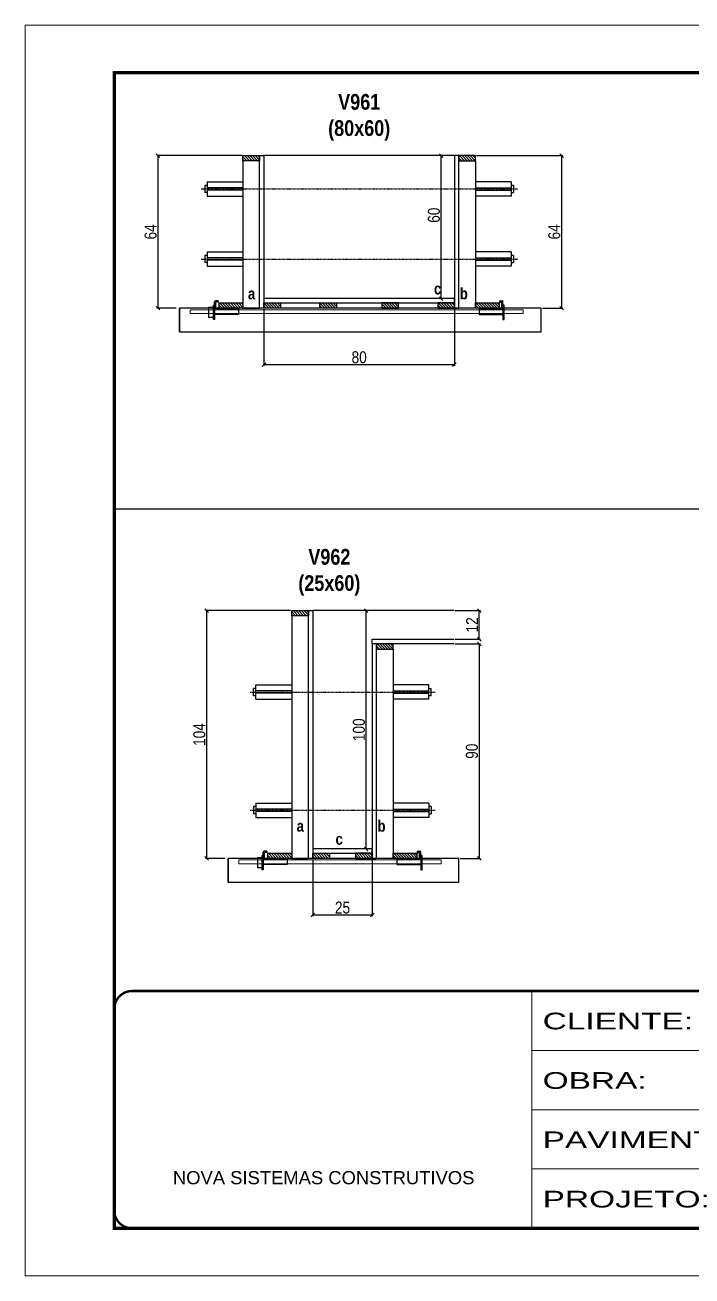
# Model space of a CAD drawing. Extents: x 3309 to 9563, y -2522 to 14608.
# Drawn here: x 6493 to 7053, y 5518 to 6568 of the extents above; entities that cross this region are included whole.
import ezdxf

# ---------------------------------------------------------------- set-up
doc = ezdxf.new("R2010")
doc.units = 0
for name, pattern in [('CONTINUO', [0]), ('DASHED', [0.75, 0.5, -0.25]), ('HIDDEN', [0.375, 0.25, -0.125])]:
    doc.linetypes.add(name, pattern=pattern)
for name, color, linetype in [('barrote', 251, 'Continuous'), ('COTA', 241, 'Continuous'), ('detalhes', 4, 'Continuous'), ('NOMENCLATURA', 7, 'Continuous'), ('Painéis', 200, 'Continuous'), ('presilha', 1, 'Continuous'), ('SARR_2.2x10', 60, 'Continuous'), ('SARR_2.2x7', 40, 'Continuous'), ('SARR_3.5x7', 81, 'Continuous'), ('TENSOR', 3, 'Continuous')]:
    doc.layers.add(name, color=color, linetype=linetype)
for name, color, linetype, lineweight in [('CONCRETO', 251, 'Continuous', 25), ('Folhas', 255, 'Continuous', 9), ('SARRAFO DE PRESSAO', 251, 'DASHED', 9), ('SCO-___-LAJ', 2, 'Continuous', 0)]:
    doc.layers.add(name, color=color, linetype=linetype, lineweight=lineweight)
doc.styles.add('ARIAL', font='arial.ttf')
doc.styles.add('COTA TECNICA 2X', font='techl___.ttf', dxfattribs={"height": 10})
doc.styles.add('TECNICA', font='techb___.ttf', dxfattribs={"height": 10})
doc.styles.add('Tecnologia', font='')
doc.styles.get('Tecnologia').set_extended_font_data('Forgotten Futurist')
doc.dimstyles.new('SECAO', dxfattribs={"dimscale": 0.333333, "dimtxt": 5, "dimasz": 9, "dimexe": 3, "dimexo": 3, "dimgap": 3, "dimtad": 1, "dimdec": 1, "dimlfac": 0.5, "dimzin": 12, "dimdsep": 46, "dimtxsty": 'COTA TECNICA 2X', "dimblk1": 'OBLIQUE', "dimblk2": 'OBLIQUE', "dimsah": 1, "dimcen": 0.9, "dimclrd": 4, "dimclre": 4, "dimclrt": 240, "dimadec": 1, "dimazin": 3, "dimtfac": 1, "dimtdec": 1, "dimtmove": 0, "dimatfit": 3, "dimfxl": 1, "dimtolj": 1, "dimtzin": 12, "dimarcsym": 0})
pattern_1 = [(135, (39975.9777, -117181.9448), (-1.122532015, -1.122532015), [])]

# ---------------------------------------------------------------- blocks, each defined once
blk = doc.blocks.new('9999999999')
at = {"color": 30, "linetype": 'CONTINUO'}
for p, q in [((98564.6, 34230.2), (98564.6, 34429.4)), ((98564.6, 34379.6), (99584, 34379.6)), ((98564.6, 34329.8), (99488, 34329.8)), ((98564.6, 34280), (99488, 34280))]:
    blk.add_line(p, q, dxfattribs=at)
at = {"color": 30, "linetype": 'CONTINUO', "const_width": 2}
blk.add_lwpolyline([(99584, 34230.2), (99584, 34414.4, 0.414214), (99569, 34429.4), (98229, 34429.4, 0.414214), (98214, 34414.4), (98214, 34245.2, 0.414214), (98229, 34230.2), (99584, 34230.2)], format="xyb", dxfattribs=at)
at = {"layer": 'Folhas'}
blk.add_lwpolyline([(98139, 34190.2), (99624, 34190.2), (99624, 35240.2), (98139, 35240.2)], close=True, dxfattribs=at)
at = {"layer": 'Folhas', "color": 30, "const_width": 3}
blk.add_lwpolyline([(98214, 34230.2), (99584, 34230.2), (99584, 35200.2), (98214, 35200.2)], close=True, dxfattribs=at)
at = {"color": 7, "linetype": 'Continuous', "ltscale": 5, "style": 'ARIAL'}
blk.add_text('NOVA SISTEMAS CONSTRUTIVOS', height=11.059, dxfattribs=at).set_placement((98263.2, 34267.2))
at = {"layer": 'Folhas', "color": 7, "style": 'Tecnologia', "width": 1.5}
for s, p in [('CLIENTE:', (98573.7, 34397.2)), ('OBRA:', (98573.7, 34347.3)), ('PAVIMENTO:', (98573.7, 34297.5)), ('PROJETO:', (98573.7, 34247.7))]:
    blk.add_text(s, height=14, dxfattribs=at).set_placement(p)
blk = doc.blocks.new('PRESILHA METÁLICA 1')
at = {"layer": 'presilha'}
for p, q in [((7.5, 10.6), (7.5, 19.9)), ((12, 21), (8.6, 21)), ((9, 11.6), (9, 18.9)), ((12, 19.5), (9.6, 19.5)), ((12, 21), (12, 19.5)), ((0, 13), (6, 13)), ((0, 13), (0, 0)), ((6, 0), (0, 0)), ((6, 15.5), (7.5, 15.5)), ((6, -2.5), (6, 15.5)), ((6, 13), (6, 0)), ((7.5, 15.5), (7.5, -2.5)), ((37.5, 4.1), (7.5, 4.1)), ((37.5, 11), (9.6, 11)), ((37.5, 11), (37.5, 4.1)), ((7.5, -2.5), (6, -2.5))]:
    blk.add_line(p, q, dxfattribs=at)
for centre, radius, start, end in [((8.6, 19.9), 1.14, 90, 180), ((9.6, 18.9), 0.57, 90, 180), ((9.6, 11.6), 0.57, 180, 270)]:
    blk.add_arc(centre, radius, start, end, dxfattribs=at)
blk = doc.blocks.new('PRESILHA METÁLICA 2')
at = {"layer": 'presilha'}
for p, q in [((-5.2, 23.5), (-5.2, 22)), ((-5.2, 23.5), (-1.9, 23.5)), ((-5.2, 22), (-2.8, 22)), ((-2.2, 14.1), (-2.2, 21.4)), ((0.8, 18), (-0.8, 18)), ((-0.8, 18), (-0.8, 0)), ((-0.8, 14.6), (-0.8, 22.4)), ((0.8, 0), (0.8, 18)), ((-30.8, 13.5), (-30.8, 6.6)), ((-30.8, 13.5), (-2.8, 13.5)), ((-30.8, 6.6), (-0.8, 6.6)), ((-0.8, 0), (0.8, 0))]:
    blk.add_line(p, q, dxfattribs=at)
for centre, radius, start, end in [((-2.8, 21.4), 0.57, 0, 90), ((-1.9, 22.4), 1.14, 0, 90), ((-2.8, 14.1), 0.57, 270, 0)]:
    blk.add_arc(centre, radius, start, end, dxfattribs=at)
blk = doc.blocks.new('_Oblique')
at = {"color": 0, "linetype": 'ByBlock', "lineweight": -2}
blk.add_line((-0.5, -0.5), (0.5, 0.5), dxfattribs=at)
blk = doc.blocks.new('*D2373')
at = {"layer": 'COTA', "color": 4, "lineweight": -2, "transparency": 16777216}
for p, q in [((6674.9, 6458.2), (6603.5, 6458.2)), ((6604.5, 6458.2), (6604.5, 6330.2)), ((6619.7, 6330.2), (6603.5, 6330.2))]:
    blk.add_line(p, q, dxfattribs=at)
at = {"layer": 'Defpoints', "color": 0, "transparency": 16777216}
for p in [(6675.9, 6458.2), (6604.5, 6330.2), (6620.7, 6330.2)]:
    blk.add_point(p, dxfattribs=at)
at = {"layer": 'COTA', "color": 4, "lineweight": -2, "transparency": 16777216, "xscale": 3, "yscale": 3, "zscale": 3}
for p, rotation in [((6604.5, 6458.2), 90), ((6604.5, 6330.2), 270)]:
    blk.add_blockref('_Oblique', p, dxfattribs=dict(at, rotation=rotation))
at = {"layer": 'COTA', "color": 240, "transparency": 16777216, "insert": (6598.4, 6394.2), "char_height": 10, "attachment_point": 5, "rotation": 90, "style": 'COTA TECNICA 2X'}
blk.add_mtext('\\A1;64', dxfattribs=at)
blk = doc.blocks.new('*D2374')
at = {"layer": 'COTA', "color": 4, "lineweight": -2, "transparency": 16777216}
for p, q in [((6872.1, 6458.2), (6944.5, 6458.2)), ((6943.5, 6458.2), (6943.5, 6330.2)), ((6927.4, 6330.2), (6944.5, 6330.2))]:
    blk.add_line(p, q, dxfattribs=at)
at = {"layer": 'Defpoints', "color": 0, "transparency": 16777216}
for p in [(6871.1, 6458.2), (6926.4, 6330.2), (6943.5, 6330.2)]:
    blk.add_point(p, dxfattribs=at)
at = {"layer": 'COTA', "color": 4, "lineweight": -2, "transparency": 16777216, "xscale": 3, "yscale": 3, "zscale": 3}
for p, rotation in [((6943.5, 6458.2), 90), ((6943.5, 6330.2), 270)]:
    blk.add_blockref('_Oblique', p, dxfattribs=dict(at, rotation=rotation))
at = {"layer": 'COTA', "color": 240, "transparency": 16777216, "insert": (6937.4, 6394.2), "char_height": 10, "attachment_point": 5, "rotation": 90, "style": 'COTA TECNICA 2X'}
blk.add_mtext('\\A1;64', dxfattribs=at)
blk = doc.blocks.new('*D2375')
at = {"layer": 'COTA', "color": 4, "lineweight": -2, "transparency": 16777216}
for p, q in [((6852.5, 6458.2), (6841.4, 6458.2)), ((6842.4, 6338.2), (6842.4, 6458.2)), ((6852.5, 6338.2), (6841.4, 6338.2))]:
    blk.add_line(p, q, dxfattribs=at)
at = {"layer": 'Defpoints', "color": 0, "transparency": 16777216}
for p in [(6842.4, 6458.2), (6853.5, 6458.2), (6853.5, 6338.2)]:
    blk.add_point(p, dxfattribs=at)
at = {"layer": 'COTA', "color": 4, "lineweight": -2, "transparency": 16777216, "xscale": 3, "yscale": 3, "zscale": 3}
for p, rotation in [((6842.4, 6458.2), 90), ((6842.4, 6338.2), 270)]:
    blk.add_blockref('_Oblique', p, dxfattribs=dict(at, rotation=rotation))
at = {"layer": 'COTA', "color": 240, "transparency": 16777216, "insert": (6836.3, 6408.2), "char_height": 10, "attachment_point": 5, "rotation": 90, "style": 'COTA TECNICA 2X'}
blk.add_mtext('\\A1;60', dxfattribs=at)
blk = doc.blocks.new('*D2376')
at = {"layer": 'COTA', "color": 4, "lineweight": -2, "transparency": 16777216}
for p, q in [((6693.5, 6329.2), (6693.5, 6281.8)), ((6853.5, 6329.2), (6853.5, 6281.8)), ((6693.5, 6282.8), (6853.5, 6282.8))]:
    blk.add_line(p, q, dxfattribs=at)
at = {"layer": 'Defpoints', "color": 0, "transparency": 16777216}
for p in [(6693.5, 6330.2), (6853.5, 6330.2), (6853.5, 6282.8)]:
    blk.add_point(p, dxfattribs=at)
at = {"layer": 'COTA', "color": 4, "lineweight": -2, "transparency": 16777216, "xscale": 3, "yscale": 3, "zscale": 3, "rotation": 180}
blk.add_blockref('_Oblique', (6693.5, 6282.8), dxfattribs=at)
at = {"layer": 'COTA', "color": 4, "lineweight": -2, "transparency": 16777216, "xscale": 3, "yscale": 3, "zscale": 3}
blk.add_blockref('_Oblique', (6853.5, 6282.8), dxfattribs=at)
at = {"layer": 'COTA', "color": 240, "transparency": 16777216, "insert": (6773.5, 6288.9), "char_height": 10, "attachment_point": 5, "style": 'COTA TECNICA 2X'}
blk.add_mtext('\\A1;80', dxfattribs=at)
blk = doc.blocks.new('*D2388')
at = {"layer": 'COTA', "color": 4, "lineweight": -2, "transparency": 16777216}
for p, q in [((6715.9, 6076.3), (6644.4, 6076.3)), ((6645.4, 6076.3), (6645.4, 5868.3)), ((6660.6, 5868.3), (6644.4, 5868.3))]:
    blk.add_line(p, q, dxfattribs=at)
at = {"layer": 'Defpoints', "color": 0, "transparency": 16777216}
for p in [(6716.9, 6076.3), (6645.4, 5868.3), (6661.6, 5868.3)]:
    blk.add_point(p, dxfattribs=at)
at = {"layer": 'COTA', "color": 4, "lineweight": -2, "transparency": 16777216, "xscale": 3, "yscale": 3, "zscale": 3}
for p, rotation in [((6645.4, 6076.3), 90), ((6645.4, 5868.3), 270)]:
    blk.add_blockref('_Oblique', p, dxfattribs=dict(at, rotation=rotation))
at = {"layer": 'COTA', "color": 240, "transparency": 16777216, "insert": (6639.3, 5972.3), "char_height": 10, "attachment_point": 5, "rotation": 90, "style": 'COTA TECNICA 2X'}
blk.add_mtext('\\A1;104', dxfattribs=at)
blk = doc.blocks.new('*D2389')
at = {"layer": 'COTA', "color": 4, "lineweight": -2, "transparency": 16777216}
for p, q in [((6854.2, 6048.3), (6875.4, 6048.3)), ((6874.4, 6048.3), (6874.4, 5868.3)), ((6858.3, 5868.3), (6875.4, 5868.3))]:
    blk.add_line(p, q, dxfattribs=at)
at = {"layer": 'Defpoints', "color": 0, "transparency": 16777216}
for p in [(6853.2, 6048.3), (6857.3, 5868.3), (6874.4, 5868.3)]:
    blk.add_point(p, dxfattribs=at)
at = {"layer": 'COTA', "color": 4, "lineweight": -2, "transparency": 16777216, "xscale": 3, "yscale": 3, "zscale": 3}
for p, rotation in [((6874.4, 6048.3), 90), ((6874.4, 5868.3), 270)]:
    blk.add_blockref('_Oblique', p, dxfattribs=dict(at, rotation=rotation))
at = {"layer": 'COTA', "color": 240, "transparency": 16777216, "insert": (6868.2, 5958.3), "char_height": 10, "attachment_point": 5, "rotation": 90, "style": 'COTA TECNICA 2X'}
blk.add_mtext('\\A1;90', dxfattribs=at)
blk = doc.blocks.new('*D2390')
at = {"layer": 'COTA', "color": 4, "lineweight": -2, "transparency": 16777216}
for p, q in [((6783.5, 6076.3), (6778.4, 6076.3)), ((6779.4, 5876.3), (6779.4, 6076.3)), ((6783.5, 5876.3), (6778.4, 5876.3))]:
    blk.add_line(p, q, dxfattribs=at)
at = {"layer": 'Defpoints', "color": 0, "transparency": 16777216}
for p in [(6779.4, 6076.3), (6784.5, 6076.3), (6784.5, 5876.3)]:
    blk.add_point(p, dxfattribs=at)
at = {"layer": 'COTA', "color": 4, "lineweight": -2, "transparency": 16777216, "xscale": 3, "yscale": 3, "zscale": 3}
for p, rotation in [((6779.4, 6076.3), 90), ((6779.4, 5876.3), 270)]:
    blk.add_blockref('_Oblique', p, dxfattribs=dict(at, rotation=rotation))
at = {"layer": 'COTA', "color": 240, "transparency": 16777216, "insert": (6773.3, 5976.3), "char_height": 10, "attachment_point": 5, "rotation": 90, "style": 'COTA TECNICA 2X'}
blk.add_mtext('\\A1;100', dxfattribs=at)
blk = doc.blocks.new('*D2391')
at = {"layer": 'COTA', "color": 4, "lineweight": -2, "transparency": 16777216}
for p, q in [((6854.2, 6076.3), (6875.4, 6076.3)), ((6874.4, 6052.3), (6874.4, 6076.3)), ((6854.2, 6052.3), (6875.4, 6052.3))]:
    blk.add_line(p, q, dxfattribs=at)
at = {"layer": 'Defpoints', "color": 0, "transparency": 16777216}
for p in [(6853.2, 6076.3), (6874.4, 6076.3), (6853.2, 6052.3)]:
    blk.add_point(p, dxfattribs=at)
at = {"layer": 'COTA', "color": 4, "lineweight": -2, "transparency": 16777216, "xscale": 3, "yscale": 3, "zscale": 3}
for p, rotation in [((6874.4, 6076.3), 90), ((6874.4, 6052.3), 270)]:
    blk.add_blockref('_Oblique', p, dxfattribs=dict(at, rotation=rotation))
at = {"layer": 'COTA', "color": 240, "transparency": 16777216, "insert": (6868.3, 6064.3), "char_height": 10, "attachment_point": 5, "rotation": 90, "style": 'COTA TECNICA 2X'}
blk.add_mtext('\\A1;12', dxfattribs=at)
blk = doc.blocks.new('*D2392')
at = {"layer": 'COTA', "color": 4, "lineweight": -2, "transparency": 16777216}
for p, q in [((6734.5, 5867.3), (6734.5, 5819.9)), ((6784.5, 5867.3), (6784.5, 5819.9)), ((6734.5, 5820.9), (6784.5, 5820.9))]:
    blk.add_line(p, q, dxfattribs=at)
at = {"layer": 'Defpoints', "color": 0, "transparency": 16777216}
for p in [(6734.5, 5868.3), (6784.5, 5868.3), (6784.5, 5820.9)]:
    blk.add_point(p, dxfattribs=at)
at = {"layer": 'COTA', "color": 4, "lineweight": -2, "transparency": 16777216, "xscale": 3, "yscale": 3, "zscale": 3, "rotation": 180}
blk.add_blockref('_Oblique', (6734.5, 5820.9), dxfattribs=at)
at = {"layer": 'COTA', "color": 4, "lineweight": -2, "transparency": 16777216, "xscale": 3, "yscale": 3, "zscale": 3}
blk.add_blockref('_Oblique', (6784.5, 5820.9), dxfattribs=at)
at = {"layer": 'COTA', "color": 240, "transparency": 16777216, "insert": (6759.5, 5827), "char_height": 10, "attachment_point": 5, "style": 'COTA TECNICA 2X'}
blk.add_mtext('\\A1;25', dxfattribs=at)

msp = doc.modelspace()

# ---------------------------------------------------------------- hatches: boundary and pattern name
at = {"layer": 'SARR_2.2x10'}
h = msp.add_hatch(dxfattribs=at)
h.set_pattern_fill('ANSI31', color=256, scale=0.5, angle=90)
h.set_pattern_definition([(135, (39849.4768, -117181.9448), (-1.122532015, -1.122532015), [])])
h.paths.add_polyline_path([(6655.94, 6334.62), (6655.94, 6330.22), (6675.94, 6330.22), (6675.94, 6334.62)])
h = msp.add_hatch(dxfattribs=at)
h.set_pattern_fill('ANSI31', color=256, scale=0.5, angle=90)
h.set_pattern_definition([(135, (40064.6768, -117181.9448), (-1.122532015, -1.122532015), [])])
h.paths.add_polyline_path([(6871.14, 6334.62), (6871.14, 6330.22), (6891.14, 6330.22), (6891.14, 6334.62)])
h = msp.add_hatch(dxfattribs=at)
h.set_pattern_fill('ANSI31', color=256, scale=0.5, angle=90)
h.set_pattern_definition([(135, (39890.396, -117643.827), (-1.122532015, -1.122532015), [])])
h.paths.add_polyline_path([(6696.86, 5872.74), (6696.86, 5868.34), (6716.86, 5868.34), (6716.86, 5872.74)])
h = msp.add_hatch(dxfattribs=at)
h.set_pattern_fill('ANSI31', color=256, scale=0.5, angle=90)
h.set_pattern_definition([(135, (39995.596, -117643.827), (-1.122532015, -1.122532015), [])])
h.paths.add_polyline_path([(6802.06, 5872.74), (6802.06, 5868.34), (6822.06, 5868.34), (6822.06, 5872.74)])
at = {"layer": 'SARR_2.2x7'}
h = msp.add_hatch(dxfattribs=at)
h.set_pattern_fill('ANSI31', color=256, scale=0.5, angle=90)
h.set_pattern_definition([(135, (39863.4768, -117058.3448), (-1.122532015, -1.122532015), [])])
h.paths.add_polyline_path([(6689.94, 6458.22), (6689.94, 6453.82), (6675.94, 6453.82), (6675.94, 6458.22)])
h = msp.add_hatch(dxfattribs=at)
h.set_pattern_fill('ANSI31', color=256, scale=0.5, angle=90)
h.set_pattern_definition([(135, (39965.4768, -117058.3448), (-1.122532015, -1.122532015), [])])
h.paths.add_polyline_path([(6857.14, 6458.22), (6857.14, 6453.82), (6871.14, 6453.82), (6871.14, 6458.22)])
h = msp.add_hatch(dxfattribs=at)
h.set_pattern_fill('ANSI31', color=256, scale=0.5, angle=90)
h.set_pattern_definition([(135, (39929.0768, -117181.9448), (-1.122532015, -1.122532015), [])])
h.paths.add_polyline_path([(6707.54, 6330.22), (6707.54, 6334.62), (6693.54, 6334.62), (6693.54, 6330.22)])
h = msp.add_hatch(dxfattribs=at)
h.set_pattern_fill('ANSI31', color=256, scale=0.5, angle=90)
h.set_pattern_definition(pattern_1)
h.paths.add_polyline_path([(6754.44, 6330.22), (6754.44, 6334.62), (6740.44, 6334.62), (6740.44, 6330.22)])
h = msp.add_hatch(dxfattribs=at)
h.set_pattern_fill('ANSI31', color=256, scale=0.5, angle=90)
h.set_pattern_definition(pattern_1)
h.paths.add_polyline_path([(6792.64, 6330.22), (6792.64, 6334.62), (6806.64, 6334.62), (6806.64, 6330.22)])
h = msp.add_hatch(dxfattribs=at)
h.set_pattern_fill('ANSI31', color=256, scale=0.5, angle=90)
h.set_pattern_definition([(135, (40051.0768, -117181.9448), (-1.122532015, -1.122532015), [])])
h.paths.add_polyline_path([(6839.54, 6334.62), (6839.54, 6330.22), (6853.54, 6330.22), (6853.54, 6334.62)])
h = msp.add_hatch(dxfattribs=at)
h.set_pattern_fill('ANSI31', color=256, scale=0.5, angle=90)
h.set_pattern_definition([(135, (39904.396, -117440.227), (-1.122532015, -1.122532015), [])])
h.paths.add_polyline_path([(6730.86, 6076.34), (6730.86, 6071.94), (6716.86, 6071.94), (6716.86, 6076.34)])
h = msp.add_hatch(dxfattribs=at)
h.set_pattern_fill('ANSI31', color=256, scale=0.5, angle=90)
h.set_pattern_definition([(135, (39896.396, -117468.227), (-1.122532015, -1.122532015), [])])
h.paths.add_polyline_path([(6788.06, 6048.34), (6788.06, 6043.94), (6802.06, 6043.94), (6802.06, 6048.34)])
h = msp.add_hatch(dxfattribs=at)
h.set_pattern_fill('ANSI31', color=256, scale=0.5, angle=90)
h.set_pattern_definition([(135, (39969.996, -117643.827), (-1.122532015, -1.122532015), [])])
h.paths.add_polyline_path([(6748.46, 5868.34), (6748.46, 5872.74), (6734.46, 5872.74), (6734.46, 5868.34)])
h = msp.add_hatch(dxfattribs=at)
h.set_pattern_fill('ANSI31', color=256, scale=0.5, angle=90)
h.set_pattern_definition([(135, (39981.996, -117643.827), (-1.122532015, -1.122532015), [])])
h.paths.add_polyline_path([(6770.46, 5872.74), (6770.46, 5868.34), (6784.46, 5868.34), (6784.46, 5872.74)])

# ---------------------------------------------------------------- linework, layer by layer
at = {"ltscale": 3}
for p, q in [((6643.94, 6433.2), (6643.94, 6427.2)), ((6645.94, 6433.2), (6643.94, 6433.2)), ((6645.94, 6427.2), (6643.94, 6427.2)), ((6645.94, 6436.2), (6645.94, 6424.2)), ((6645.94, 6436.2), (6675.94, 6436.2)), ((6675.94, 6431.2), (6645.94, 6431.2)), ((6675.94, 6429.2), (6645.94, 6429.2)), ((6901.14, 6436.2), (6871.14, 6436.2)), ((6871.14, 6431.2), (6901.14, 6431.2)), ((6871.14, 6429.2), (6901.14, 6429.2)), ((6901.14, 6436.2), (6901.14, 6424.2)), ((6903.14, 6433.2), (6901.14, 6433.2)), ((6901.14, 6427.2), (6903.14, 6427.2)), ((6903.14, 6433.2), (6903.14, 6427.2)), ((6645.94, 6424.2), (6675.94, 6424.2)), ((6901.14, 6424.2), (6871.14, 6424.2)), ((6643.94, 6374.4), (6643.94, 6368.4)), ((6645.94, 6374.4), (6643.94, 6374.4)), ((6645.94, 6377.4), (6645.94, 6365.4)), ((6645.94, 6377.4), (6675.94, 6377.4)), ((6901.14, 6377.4), (6871.14, 6377.4)), ((6901.14, 6377.4), (6901.14, 6365.4)), ((6903.14, 6374.4), (6901.14, 6374.4)), ((6903.14, 6374.4), (6903.14, 6368.4)), ((6645.94, 6368.4), (6643.94, 6368.4)), ((6675.94, 6372.4), (6645.94, 6372.4)), ((6675.94, 6370.4), (6645.94, 6370.4)), ((6645.94, 6365.4), (6675.94, 6365.4)), ((6871.14, 6372.4), (6901.14, 6372.4)), ((6871.14, 6370.4), (6901.14, 6370.4)), ((6901.14, 6365.4), (6871.14, 6365.4)), ((6901.14, 6368.4), (6903.14, 6368.4)), ((6684.86, 6004.89), (6684.86, 6010.89)), ((6686.86, 6010.89), (6684.86, 6010.89)), ((6686.86, 6001.89), (6686.86, 6013.89)), ((6686.86, 6013.89), (6716.86, 6013.89)), ((6716.86, 6008.89), (6686.86, 6008.89)), ((6716.86, 6006.89), (6686.86, 6006.89)), ((6832.06, 6013.89), (6802.06, 6013.89)), ((6802.06, 6008.89), (6832.06, 6008.89)), ((6802.06, 6006.89), (6832.06, 6006.89)), ((6832.06, 6001.89), (6832.06, 6013.89)), ((6832.06, 6010.89), (6834.06, 6010.89)), ((6834.06, 6004.89), (6834.06, 6010.89)), ((6686.86, 6004.89), (6684.86, 6004.89)), ((6686.86, 6001.89), (6716.86, 6001.89)), ((6832.06, 6001.89), (6802.06, 6001.89)), ((6834.06, 6004.89), (6832.06, 6004.89)), ((6684.86, 5911.79), (6684.86, 5905.79)), ((6686.86, 5911.79), (6684.86, 5911.79)), ((6686.86, 5914.79), (6686.86, 5902.79)), ((6686.86, 5914.79), (6716.86, 5914.79)), ((6832.06, 5914.79), (6802.06, 5914.79)), ((6832.06, 5914.79), (6832.06, 5902.79)), ((6834.06, 5911.79), (6832.06, 5911.79)), ((6834.06, 5911.79), (6834.06, 5905.79)), ((6686.86, 5905.79), (6684.86, 5905.79)), ((6716.86, 5909.79), (6686.86, 5909.79)), ((6716.86, 5907.79), (6686.86, 5907.79)), ((6686.86, 5902.79), (6716.86, 5902.79)), ((6802.06, 5909.79), (6832.06, 5909.79)), ((6802.06, 5907.79), (6832.06, 5907.79)), ((6832.06, 5902.79), (6802.06, 5902.79)), ((6832.06, 5905.79), (6834.06, 5905.79))]:
    msp.add_line(p, q, dxfattribs=at)
at = {"layer": 'barrote'}
for points in [[(6622.48, 6310.22), (6926.4, 6310.22), (6926.4, 6330.22), (6622.48, 6330.22)], [(6663.4, 5848.34), (6857.32, 5848.34), (6857.32, 5868.34), (6663.4, 5868.34)]]:
    msp.add_lwpolyline(points, close=True, dxfattribs=at)
at = {"layer": 'CONCRETO', "linetype": 'Continuous'}
for p, q in [((6853.54, 6458.22), (6693.54, 6458.22)), ((6853.16, 6076.34), (6734.46, 6076.34))]:
    msp.add_line(p, q, dxfattribs=at)
at = {"layer": 'COTA'}
msp.add_line((6567.87, 6161.62), (7937.87, 6161.62), dxfattribs=at)
at = {"layer": 'detalhes', "color": 250}
for p, q in [((6622.48, 6310.22), (6622.48, 6330.22)), ((6663.4, 5848.34), (6663.4, 5868.34))]:
    msp.add_line(p, q, dxfattribs=at)
at = {"layer": 'Painéis', "linetype": 'Continuous'}
for points in [[(6689.94, 6330.22), (6689.94, 6458.22), (6693.54, 6458.22), (6693.54, 6330.22)], [(6857.14, 6330.22), (6857.14, 6458.22), (6853.54, 6458.22), (6853.54, 6330.22)], [(6853.54, 6338.22), (6693.54, 6338.22), (6693.54, 6334.62), (6853.54, 6334.62)], [(6730.86, 5868.34), (6730.86, 6076.34), (6734.46, 6076.34), (6734.46, 5868.34)], [(6788.06, 5868.34), (6788.06, 6048.34), (6784.46, 6048.34), (6784.46, 5868.34)], [(6784.46, 5876.34), (6734.46, 5876.34), (6734.46, 5872.74), (6784.46, 5872.74)]]:
    msp.add_lwpolyline(points, close=True, dxfattribs=at)
at = {"layer": 'Painéis', "linetype": 'Continuous', "elevation": 0}
msp.add_lwpolyline([(6853.16, 6048.34), (6784.46, 6048.34), (6784.46, 6052.34), (6853.16, 6052.34)], dxfattribs=at)
at = {"layer": 'SARR_2.2x10'}
for points in [[(6655.94, 6334.62), (6675.94, 6334.62), (6675.94, 6330.22), (6655.94, 6330.22)], [(6871.14, 6334.62), (6891.14, 6334.62), (6891.14, 6330.22), (6871.14, 6330.22)], [(6696.86, 5872.74), (6716.86, 5872.74), (6716.86, 5868.34), (6696.86, 5868.34)], [(6802.06, 5872.74), (6822.06, 5872.74), (6822.06, 5868.34), (6802.06, 5868.34)]]:
    msp.add_lwpolyline(points, close=True, dxfattribs=at)
at = {"layer": 'SARR_2.2x7', "elevation": 0}
for points in [[(6675.94, 6458.22), (6689.94, 6458.22), (6689.94, 6453.82), (6675.94, 6453.82)], [(6871.14, 6458.22), (6857.14, 6458.22), (6857.14, 6453.82), (6871.14, 6453.82)], [(6716.86, 6076.34), (6730.86, 6076.34), (6730.86, 6071.94), (6716.86, 6071.94)], [(6802.06, 6048.34), (6788.06, 6048.34), (6788.06, 6043.94), (6802.06, 6043.94)]]:
    msp.add_lwpolyline(points, close=True, dxfattribs=at)
at = {"layer": 'SARR_2.2x7'}
for points in [[(6693.54, 6334.62), (6707.54, 6334.62), (6707.54, 6330.22), (6693.54, 6330.22)], [(6740.44, 6334.62), (6754.44, 6334.62), (6754.44, 6330.22), (6740.44, 6330.22)], [(6806.64, 6334.62), (6792.64, 6334.62), (6792.64, 6330.22), (6806.64, 6330.22)], [(6853.54, 6334.62), (6839.54, 6334.62), (6839.54, 6330.22), (6853.54, 6330.22)], [(6734.46, 5872.74), (6748.46, 5872.74), (6748.46, 5868.34), (6734.46, 5868.34)], [(6784.46, 5872.74), (6770.46, 5872.74), (6770.46, 5868.34), (6784.46, 5868.34)]]:
    msp.add_lwpolyline(points, close=True, dxfattribs=at)
at = {"layer": 'SARR_3.5x7'}
for points in [[(6689.94, 6453.82), (6675.94, 6453.82), (6675.94, 6330.22), (6689.94, 6330.22)], [(6857.14, 6453.82), (6871.14, 6453.82), (6871.14, 6330.22), (6857.14, 6330.22)], [(6730.86, 6071.94), (6716.86, 6071.94), (6716.86, 5868.34), (6730.86, 5868.34)], [(6788.06, 6043.94), (6802.06, 6043.94), (6802.06, 5868.34), (6788.06, 5868.34)]]:
    msp.add_lwpolyline(points, close=True, dxfattribs=at)
at = {"layer": 'SCO-___-LAJ', "color": 1}
for points in [[(6631.49, 6328.89), (6911.32, 6328.89), (6911.32, 6325.69), (6631.49, 6325.69)], [(6672.4, 5867.01), (6842.24, 5867.01), (6842.24, 5863.81), (6672.4, 5863.81)]]:
    msp.add_lwpolyline(points, close=True, dxfattribs=at)
at = {"layer": 'TENSOR', "linetype": 'HIDDEN', "ltscale": 0.5}
for p, q in [((6640.94, 6430.2), (6906.44, 6430.2)), ((6640.94, 6371.4), (6906.44, 6371.4)), ((6681.86, 6007.89), (6837.36, 6007.89)), ((6681.86, 5908.79), (6837.36, 5908.79))]:
    msp.add_line(p, q, dxfattribs=at)

# ---------------------------------------------------------------- block references
at = {"layer": 'presilha', "xscale": 0.6666666666666666, "yscale": 0.6666666666666666, "zscale": 0.6666666666666666}
for name, p in [('PRESILHA METÁLICA 1', (6647.07, 6322.26)), ('PRESILHA METÁLICA 2', (6894.82, 6320.59)), ('PRESILHA METÁLICA 1', (6687.99, 5860.38)), ('PRESILHA METÁLICA 2', (6825.74, 5858.71))]:
    msp.add_blockref(name, p, dxfattribs=at)
at = {"layer": 'SARRAFO DE PRESSAO', "color": 6, "linetype": 'ByBlock'}
msp.add_blockref('9999999999', (-91646.11, -28672.37), dxfattribs=at)

# ---------------------------------------------------------------- texts
at = {"layer": 'detalhes', "style": 'TECNICA'}
for s, p in [('a', (6680.06, 6337.59)), ('c', (6836.36, 6341.7)), ('b', (6858.04, 6337.58)), ('a', (6720.98, 5890.78)), ('b', (6788.96, 5890.77)), ('c', (6753.65, 5879.81))]:
    msp.add_text(s, height=9.6, dxfattribs=at).set_placement(p)
at = {"layer": 'NOMENCLATURA', "char_height": 13.2, "attachment_point": 2, "style": 'TECNICA'}
for s, insert in [('V961\\P(80x60)', (6773.54, 6509.92)), ('V962\\P(25x60)', (6748.46, 6128.04))]:
    msp.add_mtext_dynamic_manual_height_columns(s, width=300.2766, gutter_width=1, heights=[0], dxfattribs=dict(at, insert=insert))

# ---------------------------------------------------------------- dimensions: what is measured, and where the dimension line sits
at = {"layer": 'COTA'}
for base, p1, p2, picture, middle in [((6604.49, 6330.22, 0), (6675.94, 6458.22), (6620.73, 6330.22, 0), '*D2373', (6598.39, 6394.22, 0)), ((6943.46, 6330.22, 0), (6871.14, 6458.22), (6926.35, 6330.22, 0), '*D2374', (6937.35, 6394.22, 0)), ((6645.41, 5868.34, 0), (6716.86, 6076.34), (6661.64, 5868.34, 0), '*D2388', (6639.31, 5972.34, 0)), ((6779.38, 6076.34), (6784.46, 5876.34), (6784.46, 6076.34), '*D2390', (6773.28, 5976.34)), ((6874.38, 6076.34), (6853.16, 6052.34), (6853.16, 6076.34), '*D2391', (6868.32, 6064.34)), ((6874.38, 5868.34, 0), (6853.16, 6048.34), (6857.27, 5868.34, 0), '*D2389', (6868.24, 5958.34, 0))]:
    dim = msp.add_linear_dim(base=base, p1=p1, p2=p2, angle=90, dimstyle='SECAO', dxfattribs=at)
    dim.commit()
    dim.dimension.update_dxf_attribs({"geometry": picture, "text_midpoint": middle})
dim = msp.add_linear_dim(base=(6842.36, 6458.22), p1=(6853.54, 6338.22), p2=(6853.54, 6458.22), angle=90, dimstyle='SECAO', dxfattribs=at)
dim.commit()
dim.dimension.update_dxf_attribs({"geometry": '*D2375', "text_midpoint": (6842.36, 6408.22), "dimtype": 160})
for base, p1, p2, picture, middle in [((6853.54, 6282.75), (6693.54, 6330.22), (6853.54, 6330.22), '*D2376', (6773.54, 6288.88)), ((6784.46, 5820.87), (6734.46, 5868.34), (6784.46, 5868.34), '*D2392', (6759.46, 5826.98))]:
    dim = msp.add_linear_dim(base=base, p1=p1, p2=p2, dimstyle='SECAO', dxfattribs=at)
    dim.commit()
    dim.dimension.update_dxf_attribs({"geometry": picture, "text_midpoint": middle})

doc.saveas('drawing.dxf')
